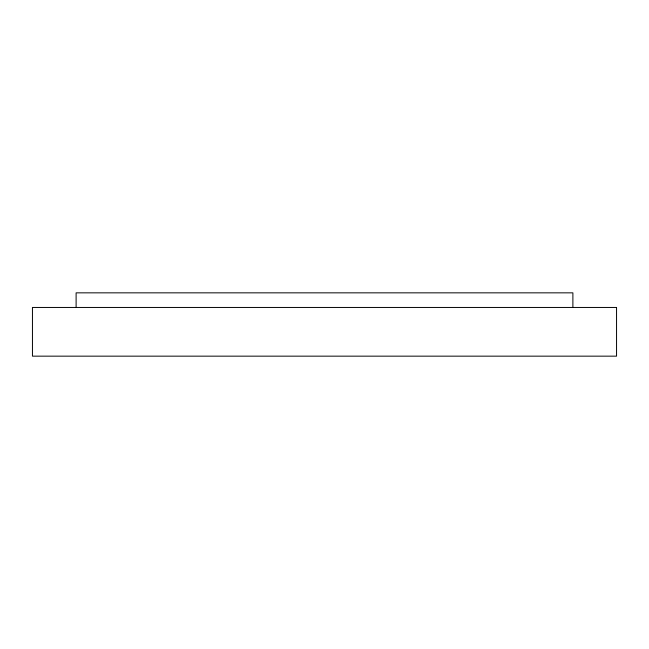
<?xml version="1.0" encoding="UTF-8"?>
<svg xmlns="http://www.w3.org/2000/svg" width="649" height="649" viewBox="0 0 649 649"><rect width="100%" height="100%" fill="white"/><g stroke="black" fill="none" stroke-linecap="round" stroke-linejoin="round"><path stroke-width="0.97" d="M572.889 307.456L572.889 292.845L76.111 292.845L76.111 307.456M616.55 307.456L32.45 307.456L32.45 356.155L616.55 356.155L616.55 307.456"/></g></svg>
